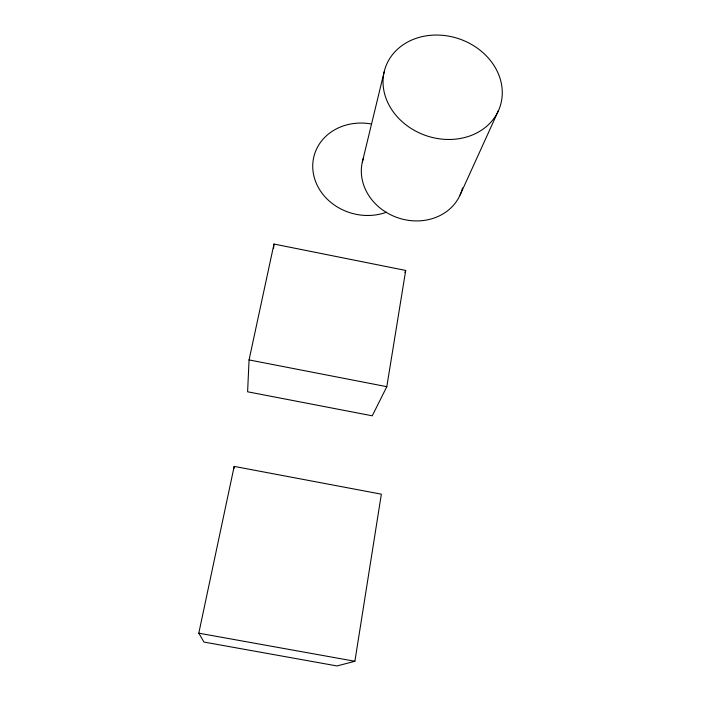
<?xml version="1.0" encoding="UTF-8"?>
<svg xmlns="http://www.w3.org/2000/svg" width="701" height="701" viewBox="0 0 701 701"><rect width="100%" height="100%" fill="white"/><g stroke="black" fill="none" stroke-linecap="round" stroke-linejoin="round"><path stroke-width="1.05" d="M234.178 468.233L234.178 466.393L381.353 494.17L354.89 661.262L337.032 665.95L203.973 642.063L198.786 633.178L234.178 466.393M249.065 359.92L247.602 391.789L372.257 415.807L386.812 386.68L405.704 270.446L273.986 244.044L249.065 359.92L386.812 386.68M273.6 248.391L273.986 244.044M362.373 161.887L384.174 71.835M404.898 272.426L405.704 270.446M460.084 195.044L498.455 110.627A60.54 51.129 19 0 0 432.955 35.138A60.54 51.129 19 0 0 396.564 115.998A60.54 51.129 19 0 0 498.455 110.627M198.786 633.178L354.89 661.262M462.502 187.956A51.786 45.399 19 0 1 399.973 218.467A51.786 45.399 19 0 1 363.39 158.286M386.496 212.219A52.023 45.749 15.3 0 1 313.382 173.585A52.023 45.749 15.3 0 1 370.785 123.893"/></g></svg>
